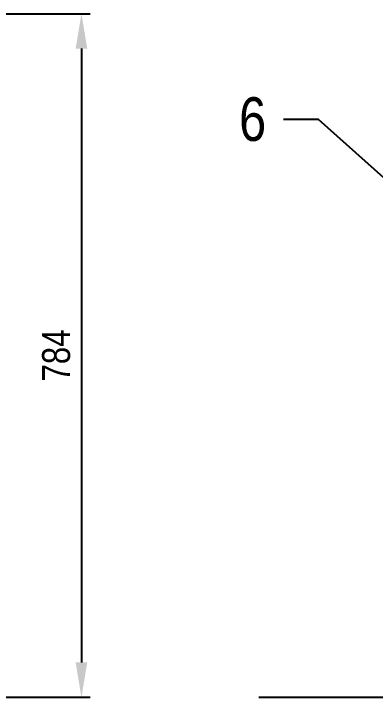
# Model space of a CAD drawing. Header units: millimetres. Extents: x 9226 to 17655, y 3085 to 7285.
# Drawn here: x 12984 to 13399, y 5835 to 6618 of the extents above; entities that cross this region are included whole.
import ezdxf
from ezdxf import colors
from ezdxf.entities.mleader import LeaderData, LeaderLine
from ezdxf.math import Vec2, Vec3

# ---------------------------------------------------------------- set-up
doc = ezdxf.new("R2010")
doc.units = ezdxf.units.MM
doc.header["$LTSCALE"] = 0.3
doc.styles.add('SEACAD_Arial', font='arial.ttf', dxfattribs={"width": 0.8})
doc.dimstyles.new('ISO-25', dxfattribs={"dimtxt": 1.6, "dimasz": 2, "dimexe": 0.5, "dimexo": 1.5, "dimtad": 1, "dimdec": 0, "dimtxsty": 'SEACAD_Arial', "dimcen": 2, "dimadec": 0, "dimazin": 0, "dimtfac": 1, "dimtdec": 0, "dimtmove": 0, "dimatfit": 3, "dimfxl": 1, "dimarcsym": 0})

# ---------------------------------------------------------------- blocks, each defined once
blk = doc.blocks.new('*D164')
at = {"color": 0, "lineweight": -2, "transparency": 16777216}
for p, q in [((12878.34, 6618.35), (13072.11, 6618.35)), ((13062.11, 6578.35), (13062.11, 5874.73)), ((12764.99, 5834.73), (13072.11, 5834.73))]:
    blk.add_line(p, q, dxfattribs=at)
at = {"color": 0, "transparency": 16777216}
for points in [[(13055.45, 6578.35), (13068.78, 6578.35), (13062.11, 6618.35)], [(13055.45, 5874.73), (13068.78, 5874.73), (13062.11, 5834.73)]]:
    blk.add_solid(points, dxfattribs=at)
at = {"layer": 'Defpoints', "color": 0, "transparency": 16777216}
for p in [(12848.34, 6618.35), (12734.99, 5834.73), (13062.11, 5834.73)]:
    blk.add_point(p, dxfattribs=at)
at = {"color": 0, "transparency": 16777216, "insert": (13033.27, 6226.54), "char_height": 32, "attachment_point": 5, "rotation": 90, "style": 'SEACAD_Arial'}
blk.add_mtext('784', dxfattribs=at)

msp = doc.modelspace()

# ---------------------------------------------------------------- linework, layer by layer
at = {"linetype": 'Continuous'}
msp.add_line((13265.43, 5834.73), (14220.43, 5834.73), dxfattribs=at)
at = {"lineweight": 15}
msp.add_line((13395.92, 5834.73), (13445.92, 5834.73), dxfattribs=at)

# ---------------------------------------------------------------- dimensions: what is measured, and where the dimension line sits
dim = msp.add_linear_dim(base=(13062.11, 5834.73), p1=(12848.34, 6618.35), p2=(12734.99, 5834.73), angle=90, dimstyle='ISO-25')
dim.commit()
dim.dimension.update_dxf_attribs({"geometry": '*D164', "text_midpoint": (13033.27, 6226.54)})

# ---------------------------------------------------------------- leaders
ml = msp.add_multileader_mtext('Standard')
ml.set_content('6', color=256, style='SEACAD_Arial')
ml.set_leader_properties()
ml.build(insert=Vec2(0, 0))
ml.multileader.update_dxf_attribs({"dogleg_length": 2, "arrow_head_size": 60, "scale": 20})
ctx = ml.context
ctx.base_point, ctx.scale, ctx.char_height, ctx.arrow_head_size, ctx.landing_gap_size, ctx.plane_origin = Vec3(13227.26, 6497.09), 20, 50, 60, 20, Vec3(13409.91, 6377.53)
ctx.text_align_type = 2
notes = []
notes.append((ctx, [(1, (1, 1, 0), (13333.67, 6497.09), (-1, 0), 40, [(0, [(13467.24, 6377.53)], 0, [])])]))
ctx.mtext.insert, ctx.mtext.alignment, ctx.mtext.flow_direction = Vec3(13273.67, 6522.52), 3, 5
for ctx, leaders in notes:
    for number, flags, end, landing, length, lines in leaders:
        leader = LeaderData()
        leader.index, (leader.has_last_leader_line, leader.has_dogleg_vector, leader.attachment_direction) = number, flags
        leader.last_leader_point, leader.dogleg_vector, leader.dogleg_length = Vec3(end), Vec3(landing), length
        for number, points, colour, breaks in lines:
            line = LeaderLine()
            line.index, line.vertices, line.color, line.breaks = number, Vec3.list(points), colors.encode_raw_color(colour), breaks
            leader.lines.append(line)
        ctx.leaders.append(leader)

doc.saveas('drawing.dxf')
